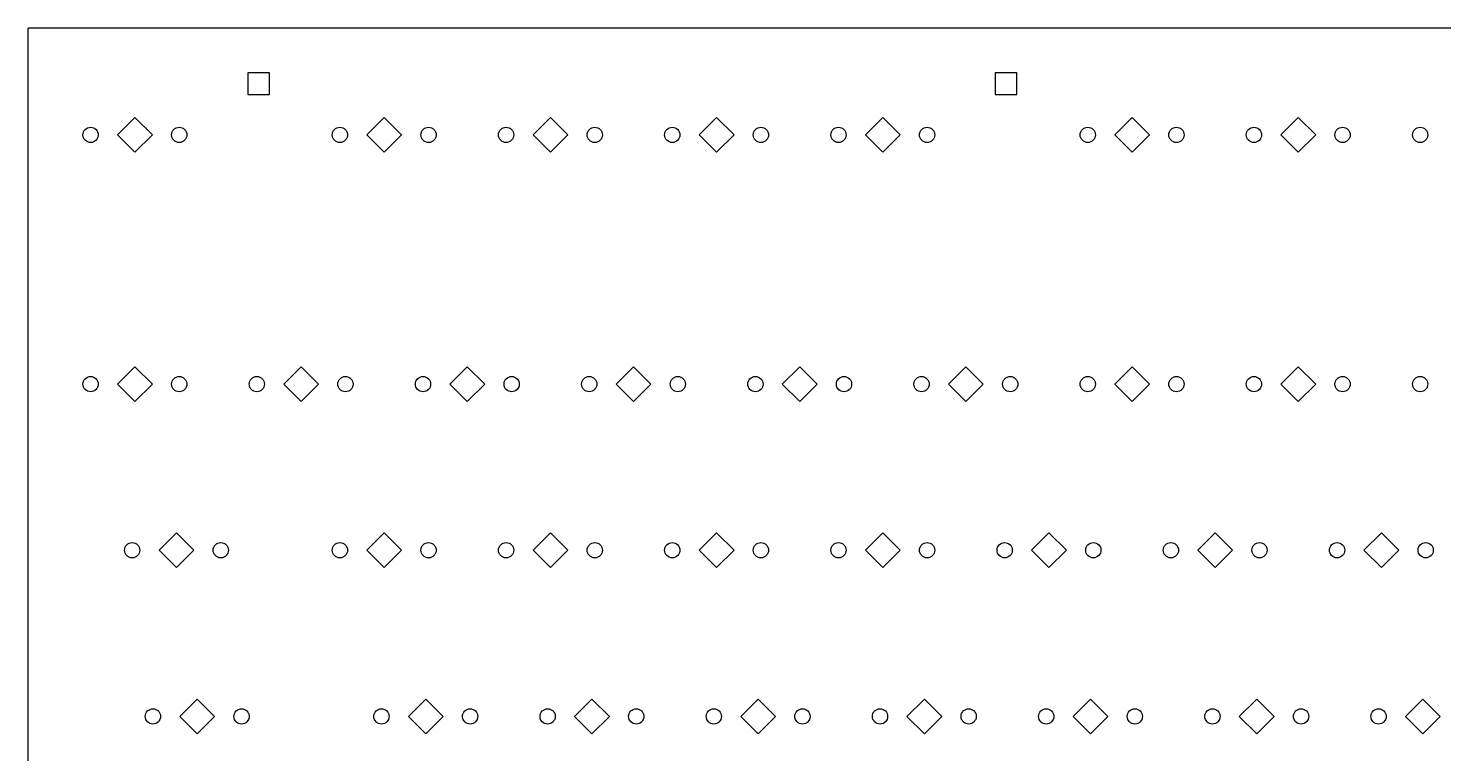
# Model space of a CAD drawing. Extents: x 73 to 405, y -244 to -77.
# Drawn here: x 77.5 to 239.7, y -160.6 to -77.5 of the extents above; entities that cross this region are included whole.
import ezdxf

# ---------------------------------------------------------------- set-up
doc = ezdxf.new("R2010")
doc.units = 0
doc.layers.add('BLACK', color=7, linetype='CONTINUOUS')

msp = doc.modelspace()

# ---------------------------------------------------------------- linework, layer by layer
at = {"layer": 'BLACK', "linetype": 'CONTINUOUS'}
for p, q in [((360.68, -77.47), (77.47, -77.47)), ((77.47, -214.63), (77.47, -77.47)), ((105.123, -82.5826), (102.649, -82.5826)), ((102.649, -82.5826), (102.649, -85.0574)), ((105.123, -85.0574), (105.123, -82.5826)), ((190.772, -82.5826), (188.297, -82.5826)), ((188.297, -82.5826), (188.297, -85.0574)), ((190.772, -85.0574), (190.772, -82.5826)), ((102.649, -85.0574), (105.123, -85.0574)), ((188.297, -85.0574), (190.772, -85.0574)), ((89.6937, -87.6998), (87.6998, -89.6937)), ((91.6876, -89.6937), (89.6937, -87.6998)), ((118.269, -87.6998), (116.275, -89.6937)), ((120.263, -89.6937), (118.269, -87.6998)), ((137.319, -87.6998), (135.325, -89.6937)), ((139.313, -89.6937), (137.319, -87.6998)), ((156.369, -87.6998), (154.375, -89.6937)), ((158.363, -89.6937), (156.369, -87.6998)), ((175.419, -87.6998), (173.425, -89.6937)), ((177.413, -89.6937), (175.419, -87.6998)), ((203.994, -87.6998), (202, -89.6937)), ((205.988, -89.6937), (203.994, -87.6998)), ((223.044, -87.6998), (221.05, -89.6937)), ((225.038, -89.6937), (223.044, -87.6998)), ((87.6998, -89.6937), (89.6937, -91.6876)), ((89.6937, -91.6876), (91.6876, -89.6937)), ((116.275, -89.6937), (118.269, -91.6876)), ((118.269, -91.6876), (120.263, -89.6937)), ((135.325, -89.6937), (137.319, -91.6876)), ((137.319, -91.6876), (139.313, -89.6937)), ((154.375, -89.6937), (156.369, -91.6876)), ((156.369, -91.6876), (158.363, -89.6937)), ((173.425, -89.6937), (175.419, -91.6876)), ((175.419, -91.6876), (177.413, -89.6937)), ((202, -89.6937), (203.994, -91.6876)), ((203.994, -91.6876), (205.988, -89.6937)), ((221.05, -89.6937), (223.044, -91.6876)), ((223.044, -91.6876), (225.038, -89.6937)), ((89.6937, -116.275), (87.6998, -118.269)), ((91.6876, -118.269), (89.6937, -116.275)), ((108.744, -116.275), (106.75, -118.269)), ((110.738, -118.269), (108.744, -116.275)), ((127.794, -116.275), (125.8, -118.269)), ((129.788, -118.269), (127.794, -116.275)), ((146.844, -116.275), (144.85, -118.269)), ((148.838, -118.269), (146.844, -116.275)), ((165.894, -116.275), (163.9, -118.269)), ((167.888, -118.269), (165.894, -116.275)), ((184.944, -116.275), (182.95, -118.269)), ((186.938, -118.269), (184.944, -116.275)), ((203.994, -116.275), (202, -118.269)), ((205.988, -118.269), (203.994, -116.275)), ((223.044, -116.275), (221.05, -118.269)), ((225.038, -118.269), (223.044, -116.275)), ((87.6998, -118.269), (89.6937, -120.263)), ((89.6937, -120.263), (91.6876, -118.269)), ((106.75, -118.269), (108.744, -120.263)), ((108.744, -120.263), (110.738, -118.269)), ((125.8, -118.269), (127.794, -120.263)), ((127.794, -120.263), (129.788, -118.269)), ((144.85, -118.269), (146.844, -120.263)), ((146.844, -120.263), (148.838, -118.269)), ((163.9, -118.269), (165.894, -120.263)), ((165.894, -120.263), (167.888, -118.269)), ((182.95, -118.269), (184.944, -120.263)), ((184.944, -120.263), (186.938, -118.269)), ((202, -118.269), (203.994, -120.263)), ((203.994, -120.263), (205.988, -118.269)), ((221.05, -118.269), (223.044, -120.263)), ((223.044, -120.263), (225.038, -118.269)), ((94.4562, -135.325), (92.4624, -137.319)), ((96.4501, -137.319), (94.4562, -135.325)), ((118.269, -135.325), (116.275, -137.319)), ((120.263, -137.319), (118.269, -135.325)), ((137.319, -135.325), (135.325, -137.319)), ((139.313, -137.319), (137.319, -135.325)), ((156.369, -135.325), (154.375, -137.319)), ((158.363, -137.319), (156.369, -135.325)), ((175.419, -135.325), (173.425, -137.319)), ((177.413, -137.319), (175.419, -135.325)), ((194.469, -135.325), (192.475, -137.319)), ((196.463, -137.319), (194.469, -135.325)), ((213.519, -135.325), (211.525, -137.319)), ((215.513, -137.319), (213.519, -135.325)), ((232.569, -135.325), (230.575, -137.319)), ((234.563, -137.319), (232.569, -135.325)), ((92.4624, -137.319), (94.4562, -139.313)), ((94.4562, -139.313), (96.4501, -137.319)), ((116.275, -137.319), (118.269, -139.313)), ((118.269, -139.313), (120.263, -137.319)), ((135.325, -137.319), (137.319, -139.313)), ((137.319, -139.313), (139.313, -137.319)), ((154.375, -137.319), (156.369, -139.313)), ((156.369, -139.313), (158.363, -137.319)), ((173.425, -137.319), (175.419, -139.313)), ((175.419, -139.313), (177.413, -137.319)), ((192.475, -137.319), (194.469, -139.313)), ((194.469, -139.313), (196.463, -137.319)), ((211.525, -137.319), (213.519, -139.313)), ((213.519, -139.313), (215.513, -137.319)), ((230.575, -137.319), (232.569, -139.313)), ((232.569, -139.313), (234.563, -137.319)), ((96.8375, -154.375), (94.8436, -156.369)), ((98.8314, -156.369), (96.8375, -154.375)), ((123.031, -154.375), (121.037, -156.369)), ((125.025, -156.369), (123.031, -154.375)), ((142.081, -154.375), (140.087, -156.369)), ((144.075, -156.369), (142.081, -154.375)), ((161.131, -154.375), (159.137, -156.369)), ((163.125, -156.369), (161.131, -154.375)), ((180.181, -154.375), (178.187, -156.369)), ((182.175, -156.369), (180.181, -154.375)), ((199.231, -154.375), (197.237, -156.369)), ((201.225, -156.369), (199.231, -154.375)), ((218.281, -154.375), (216.287, -156.369)), ((220.275, -156.369), (218.281, -154.375)), ((237.331, -154.375), (235.337, -156.369)), ((239.325, -156.369), (237.331, -154.375)), ((94.8436, -156.369), (96.8375, -158.363)), ((96.8375, -158.363), (98.8314, -156.369)), ((121.037, -156.369), (123.031, -158.363)), ((123.031, -158.363), (125.025, -156.369)), ((140.087, -156.369), (142.081, -158.363)), ((142.081, -158.363), (144.075, -156.369)), ((159.137, -156.369), (161.131, -158.363)), ((161.131, -158.363), (163.125, -156.369)), ((178.187, -156.369), (180.181, -158.363)), ((180.181, -158.363), (182.175, -156.369)), ((197.237, -156.369), (199.231, -158.363)), ((199.231, -158.363), (201.225, -156.369)), ((216.287, -156.369), (218.281, -158.363)), ((218.281, -158.363), (220.275, -156.369)), ((235.337, -156.369), (237.331, -158.363)), ((237.331, -158.363), (239.325, -156.369))]:
    msp.add_line(p, q, dxfattribs=at)
at = {"layer": 'BLACK'}
for centre in [(84.6137, -89.6937), (94.7737, -89.6937), (113.189, -89.6937), (123.349, -89.6937), (132.239, -89.6937), (142.399, -89.6937), (151.289, -89.6937), (161.449, -89.6937), (170.339, -89.6937), (180.499, -89.6937), (198.914, -89.6937), (209.074, -89.6937), (217.964, -89.6937), (228.124, -89.6937), (237.014, -89.6937), (84.6137, -118.269), (94.7737, -118.269), (103.664, -118.269), (113.824, -118.269), (122.714, -118.269), (132.874, -118.269), (141.764, -118.269), (151.924, -118.269), (160.814, -118.269), (170.974, -118.269), (179.864, -118.269), (190.024, -118.269), (198.914, -118.269), (209.074, -118.269), (217.964, -118.269), (228.124, -118.269), (237.014, -118.269), (89.3762, -137.319), (99.5362, -137.319), (113.189, -137.319), (123.349, -137.319), (132.239, -137.319), (142.399, -137.319), (151.289, -137.319), (161.449, -137.319), (170.339, -137.319), (180.499, -137.319), (189.389, -137.319), (199.549, -137.319), (208.439, -137.319), (218.599, -137.319), (227.489, -137.319), (237.649, -137.319), (91.7575, -156.369), (101.917, -156.369), (117.951, -156.369), (128.111, -156.369), (137.001, -156.369), (147.161, -156.369), (156.051, -156.369), (166.211, -156.369), (175.101, -156.369), (185.261, -156.369), (194.151, -156.369), (204.311, -156.369), (213.201, -156.369), (223.361, -156.369), (232.251, -156.369)]:
    msp.add_circle(centre, 0.875, dxfattribs=at)

doc.saveas('drawing.dxf')
